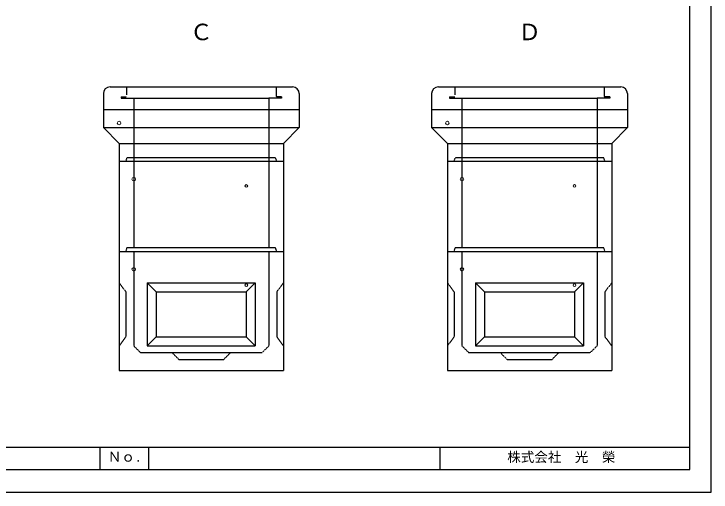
# Model space of a CAD drawing. Units: millimetres, scale not verified. Extents: x -297 to 298, y -210 to 211.
# Drawn here: x -11.7 to 297.9, y -210 to 2.4 of the extents above; entities that cross this region are included whole.
import ezdxf
from ezdxf.enums import TextEntityAlignment as Align

# ---------------------------------------------------------------- set-up
doc = ezdxf.new("R2010")
doc.units = ezdxf.units.MM
doc.linetypes.add('USER2', pattern=[4.7625, 3.175, -1.5875])
doc.layers.add('0-0', color=7, linetype='Continuous')
for name, color, linetype, lineweight in [('0-1_0', 9, 'Continuous', 25), ('0-3_pen1実線', 4, 'Continuous', 13), ('0-4_pen2実線', 3, 'Continuous', 13), ('0-5_pen3実線', 7, 'Continuous', 25), ('0-6_pen4実線', 7, 'Continuous', 25), ('0-7_pen2破線', 3, 'USER2', 25), ('0-8_鉄筋', 7, 'Continuous', 25)]:
    doc.layers.add(name, color=color, linetype=linetype, lineweight=lineweight)
doc.styles.add('ＭＳ ゴシック', font='')
doc.styles.get('ＭＳ ゴシック').set_extended_font_data('MS Gothic')

# ---------------------------------------------------------------- blocks, each defined once
blk = doc.blocks.new('部分図 1')
at = {"layer": '0-1_0'}
blk.add_lwpolyline([(0.1, 0.3), (11898.1, 0.3), (11898.1, 8410.3), (0.1, 8410.3)], close=True, dxfattribs=at)
at = {"layer": '0-3_pen1実線'}
for p, q in [((8033.89, 3590.13), (8043.26, 3599.5)), ((10949.59, 3590.13), (10958.96, 3599.5))]:
    blk.add_line(p, q, dxfattribs=at)
at = {"layer": '0-4_pen2実線'}
for centre, radius in [((6769.89, 1979), 16), ((9685.59, 1979), 16), ((7769.89, 1839), 12), ((10685.59, 1839), 12)]:
    blk.add_circle(centre, radius, dxfattribs=at)
for centre, major_axis, ratio in [((6639.89, 3278.79), (0, 16.09), 0.994134), ((9555.59, 3278.79), (0, 16.09), 0.994134), ((6769.89, 2779.64), (0, 16.03), 0.998378), ((9685.59, 2779.64), (0, 16.03), 0.998378), ((7769.89, 2719.54), (0, 12.02), 0.998378), ((10685.59, 2719.54), (0, 12.02), 0.998378)]:
    blk.add_ellipse(centre, major_axis=major_axis, ratio=ratio, dxfattribs=at)
at = {"layer": '0-5_pen3実線'}
for p, q in [((6559.89, 3599.5), (8179.89, 3599.5)), ((9475.59, 3599.5), (11095.59, 3599.5)), ((6499.89, 3539.5), (6499.89, 3399.5)), ((8239.89, 3539.5), (8239.89, 3399.5)), ((9415.59, 3539.5), (9415.59, 3399.5)), ((11155.59, 3539.5), (11155.59, 3399.5)), ((6499.89, 3399.5), (8239.89, 3399.5)), ((6499.89, 3399.5), (6499.89, 3238.56)), ((8239.89, 3399.5), (8239.89, 3238.56)), ((9415.59, 3399.5), (11155.59, 3399.5)), ((9415.59, 3399.5), (9415.59, 3238.56)), ((11155.59, 3399.5), (11155.59, 3238.56)), ((6499.89, 3238.56), (8239.89, 3238.56)), ((6639.89, 3097.73), (6499.89, 3238.56)), ((8099.89, 3097.73), (8239.89, 3238.56)), ((9415.59, 3238.56), (11155.59, 3238.56)), ((9555.59, 3097.73), (9415.59, 3238.56)), ((11015.59, 3097.73), (11155.59, 3238.56)), ((6639.89, 3097.73), (8099.89, 3097.73)), ((6639.89, 3097.73), (6639.89, 2939.2)), ((8099.89, 3097.73), (8099.89, 2939.2)), ((9555.59, 3097.73), (11015.59, 3097.73)), ((9555.59, 3097.73), (9555.59, 2939.2)), ((11015.59, 3097.73), (11015.59, 2939.2)), ((6639.89, 2939.9), (6639.89, 2138.6)), ((6639.89, 2939.2), (8099.89, 2939.2)), ((8099.89, 2939.9), (8099.89, 2138.6)), ((9555.59, 2939.9), (9555.59, 2138.6)), ((9555.59, 2939.2), (11015.59, 2939.2)), ((11015.59, 2939.9), (11015.59, 2138.6)), ((6639.89, 2139), (6639.89, 1079)), ((6639.89, 2138.6), (8099.89, 2138.6)), ((8099.89, 2139), (8099.89, 1079)), ((9555.59, 2139), (9555.59, 1079)), ((9555.59, 2138.6), (11015.59, 2138.6)), ((11015.59, 2139), (11015.59, 1079)), ((6889.89, 1859), (6889.89, 1299)), ((6889.89, 1859), (6969.89, 1779)), ((6889.89, 1859), (7369.89, 1859)), ((7369.89, 1859), (7849.89, 1859)), ((7849.89, 1859), (7769.89, 1779)), ((7849.89, 1859), (7849.89, 1299)), ((9805.59, 1859), (9805.59, 1299)), ((9805.59, 1859), (9885.59, 1779)), ((9805.59, 1859), (10285.59, 1859)), ((10285.59, 1859), (10765.59, 1859)), ((10765.59, 1859), (10685.59, 1779)), ((10765.59, 1859), (10765.59, 1299)), ((6969.89, 1779), (6969.89, 1379)), ((6969.89, 1779), (7369.89, 1779)), ((7369.89, 1779), (7769.89, 1779)), ((7769.89, 1779), (7769.89, 1379)), ((9885.59, 1779), (9885.59, 1379)), ((9885.59, 1779), (10285.59, 1779)), ((10285.59, 1779), (10685.59, 1779)), ((10685.59, 1779), (10685.59, 1379)), ((6889.89, 1299), (6969.89, 1379)), ((6969.89, 1379), (7369.89, 1379)), ((7369.89, 1379), (7769.89, 1379)), ((7849.89, 1299), (7769.89, 1379)), ((9805.59, 1299), (9885.59, 1379)), ((9885.59, 1379), (10285.59, 1379)), ((10285.59, 1379), (10685.59, 1379)), ((10765.59, 1299), (10685.59, 1379)), ((6889.89, 1299), (7369.89, 1299)), ((7369.89, 1299), (7849.89, 1299)), ((9805.59, 1299), (10285.59, 1299)), ((10285.59, 1299), (10765.59, 1299)), ((6639.89, 1079), (8099.89, 1079)), ((9555.59, 1079), (11015.59, 1079)), ((6900.1, 400.3), (6900.1, 200.3))]:
    blk.add_line(p, q, dxfattribs=at)
for centre, start, end in [((6559.89, 3539.5), 90, 180), ((8179.89, 3539.5), 0, 90), ((9475.59, 3539.5), 90, 180), ((11095.59, 3539.5), 0, 90)]:
    blk.add_arc(centre, 60, start, end, dxfattribs=at)
at = {"layer": '0-6_pen4実線'}
for p, q in [((200.1, 400.3), (11709.1, 400.3)), ((6470.1, 400.3), (6470.1, 200.3)), ((9490.1, 400.3), (9490.1, 200.3))]:
    blk.add_line(p, q, dxfattribs=at)
blk.add_lwpolyline([(200.1, 200.3), (11709.1, 200.3), (11709.1, 8215.3), (200.1, 8215.3)], close=True, dxfattribs=at)
at = {"layer": '0-7_pen2破線'}
for p, q in [((6705.89, 3599.5), (6705.89, 3529.5)), ((8033.89, 3599.5), (8033.89, 3511.5)), ((9621.59, 3599.5), (9621.59, 3529.5)), ((10949.59, 3599.5), (10949.59, 3511.5)), ((6657.89, 3511.5), (6705.89, 3511.5)), ((6657.89, 3511.5), (6657.89, 3499.5)), ((6657.89, 3499.5), (7969.89, 3499.5)), ((6769.89, 3499.5), (6769.89, 3399.5)), ((8081.89, 3499.5), (7969.89, 3499.5)), ((7969.89, 3499.5), (7969.89, 3399.5)), ((8081.89, 3511.5), (8033.89, 3511.5)), ((8081.89, 3511.5), (8081.89, 3499.5)), ((9573.59, 3511.5), (9621.59, 3511.5)), ((9573.59, 3511.5), (9573.59, 3499.5)), ((9573.59, 3499.5), (10885.59, 3499.5)), ((9685.59, 3499.5), (9685.59, 3399.5)), ((10997.59, 3499.5), (10885.59, 3499.5)), ((10885.59, 3499.5), (10885.59, 3399.5)), ((10997.59, 3511.5), (10949.59, 3511.5)), ((10997.59, 3511.5), (10997.59, 3499.5)), ((6769.89, 3399.5), (6769.89, 2939.2)), ((7969.89, 3399.5), (7969.89, 2939.2)), ((9685.59, 3399.5), (9685.59, 2939.2)), ((10885.59, 3399.5), (10885.59, 2939.2)), ((6699.89, 2939.2), (6709.89, 2969.38)), ((8029.89, 2969.38), (6709.89, 2969.38)), ((6769.89, 2939.9), (6769.89, 2168.65)), ((7969.89, 2939.9), (7969.89, 2168.65)), ((8039.89, 2939.2), (8029.89, 2969.38)), ((9615.59, 2939.2), (9625.59, 2969.38)), ((10945.59, 2969.38), (9625.59, 2969.38)), ((9685.59, 2939.9), (9685.59, 2168.65)), ((10885.59, 2939.9), (10885.59, 2168.65)), ((10955.59, 2939.2), (10945.59, 2969.38)), ((6699.89, 2138.6), (6709.89, 2168.65)), ((7369.89, 2168.65), (6709.89, 2168.65)), ((8029.89, 2168.65), (7369.89, 2168.65)), ((8039.89, 2138.6), (8029.89, 2168.65)), ((9615.59, 2138.6), (9625.59, 2168.65)), ((10285.59, 2168.65), (9625.59, 2168.65)), ((10945.59, 2168.65), (10285.59, 2168.65)), ((10955.59, 2138.6), (10945.59, 2168.65)), ((6769.89, 2139), (6769.89, 1299)), ((7969.89, 2139), (7969.89, 1299)), ((9685.59, 2139), (9685.59, 1299)), ((10885.59, 2139), (10885.59, 1299)), ((6639.89, 1859), (6699.89, 1779)), ((9555.59, 1859), (9615.59, 1779)), ((6769.89, 1299), (6829.89, 1239)), ((6829.89, 1239), (7369.89, 1239)), ((7109.89, 1239), (7169.89, 1179)), ((7369.89, 1239), (7909.89, 1239)), ((7629.89, 1239), (7569.89, 1179)), ((7969.89, 1299), (7909.89, 1239)), ((9685.59, 1299), (9745.59, 1239)), ((9745.59, 1239), (10285.59, 1239)), ((10025.59, 1239), (10085.59, 1179)), ((10285.59, 1239), (10825.59, 1239)), ((10545.59, 1239), (10485.59, 1179)), ((10885.59, 1299), (10825.59, 1239)), ((7169.89, 1179), (7369.89, 1179)), ((7369.89, 1179), (7569.89, 1179)), ((10085.59, 1179), (10285.59, 1179)), ((10285.59, 1179), (10485.59, 1179))]:
    blk.add_line(p, q, dxfattribs=at)
for points in [[(8099.89, 1859), (8039.89, 1779), (8039.89, 1379), (8099.89, 1299)], [(11015.59, 1859), (10955.59, 1779), (10955.59, 1379), (11015.59, 1299)], [(6699.89, 1779), (6699.89, 1379), (6639.89, 1299)], [(9615.59, 1779), (9615.59, 1379), (9555.59, 1299)]]:
    blk.add_lwpolyline(points, dxfattribs=at)
at = {"layer": '0-5_pen3実線', "style": 'ＭＳ ゴシック'}
for s, p in [('Ｎｏ.', (6539.8, 243.63)), ('株式会社\u3000光\u3000榮', (10088.1, 240.3))]:
    blk.add_text(s, height=87.98, dxfattribs=at).set_placement(p, align=Align.BOTTOM_LEFT)
at = {"layer": '0-8_鉄筋', "style": 'ＭＳ ゴシック'}
for s, p in [('Ｃ', (7269.97, 3970.23)), ('Ｄ', (10186.97, 3970.23))]:
    blk.add_text(s, height=146.6, dxfattribs=at).set_placement(p, align=Align.BOTTOM_LEFT)

msp = doc.modelspace()

# ---------------------------------------------------------------- block references
at = {"layer": '0-0', "xscale": 0.05, "yscale": 0.05}
msp.add_blockref('部分図 1', (-297, -210), dxfattribs=at)

doc.saveas('drawing.dxf')
